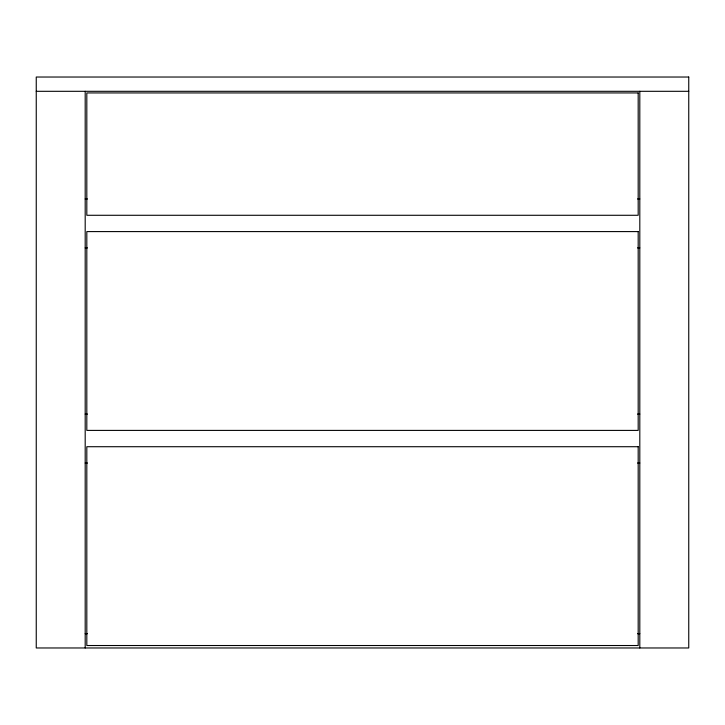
<?xml version="1.0" encoding="UTF-8"?>
<svg xmlns="http://www.w3.org/2000/svg" width="725" height="725" viewBox="0 0 725 725"><rect width="100%" height="100%" fill="white"/><g stroke="black" fill="none" stroke-linecap="round" stroke-linejoin="round"><path stroke-width="1.09" d="M36.25 91.305L688.75 91.305M85.188 198.967L87.453 198.967M637.547 198.967L639.812 198.967M85.188 247.905L87.453 247.905M637.547 247.905L639.812 247.905M85.188 414.093L87.453 414.084M637.547 414.084L639.812 414.084M85.188 463.03L87.453 463.03M637.547 463.03L639.812 463.03M85.188 633.695L87.453 633.695M637.547 633.695L639.812 633.695M639.812 91.305L639.812 647.969M85.188 91.305L85.188 647.969M688.75 77.031L36.25 77.031L36.25 647.969L688.75 647.969L688.75 77.031M638.181 92.936L86.819 92.936L86.819 215.28L638.181 215.28L638.181 92.936M638.181 231.592L86.819 231.592L86.819 430.405L638.181 430.405L638.181 231.592M638.181 446.718L86.819 446.718L86.819 645.522L638.181 645.522L638.181 446.718"/></g></svg>
